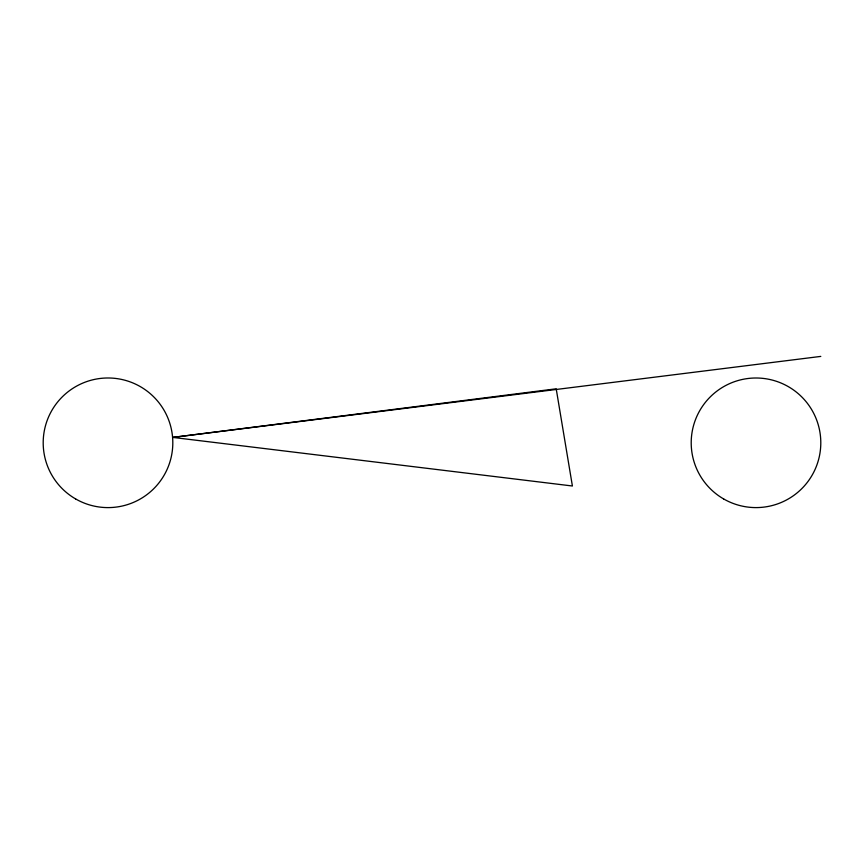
<?xml version="1.0" encoding="UTF-8"?>
<svg xmlns="http://www.w3.org/2000/svg" width="864" height="864" viewBox="0 0 864 864"><rect width="100%" height="100%" fill="white"/><g stroke="black" fill="none" stroke-linecap="round" stroke-linejoin="round"><path stroke-width="1.3" d="M172.8 437.4L556.2 388.8L572.4 486L172.8 437.4L820.8 356.4M723.6 498.917A64.8 64.8 0 0 0 820.8 442.8A64.8 64.8 0 0 0 723.6 386.683A64.8 64.8 0 0 0 723.6 498.917M75.6 498.917A64.8 64.8 0 0 0 172.811 442.8A64.8 64.8 0 0 0 75.6 386.672A64.8 64.8 0 0 0 75.6 498.917"/></g></svg>
